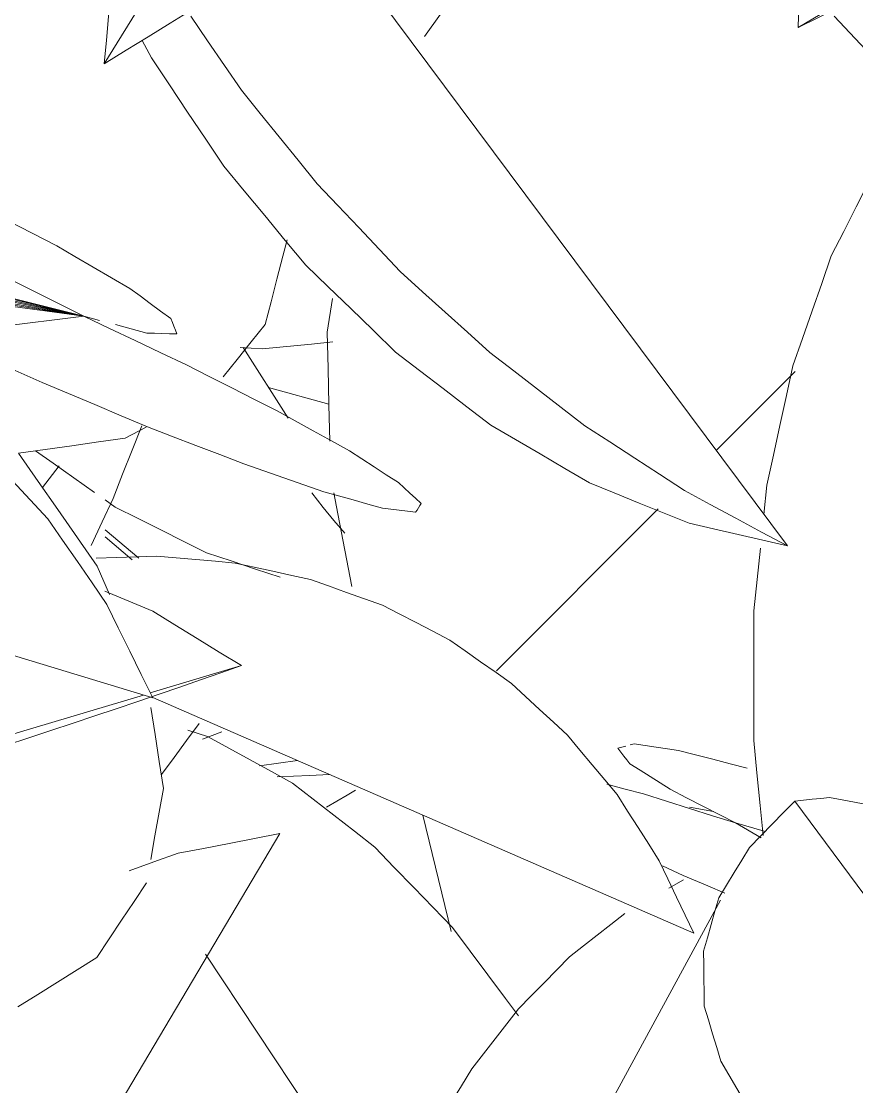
# Model space of a CAD drawing. Header units: metres. Extents: x 13.9 to 26.7, y -0.2 to 3.2.
# Drawn here: x 21.23764 to 21.2721, y 1.99633 to 2.04024 of the extents above; entities that cross this region are included whole.
import ezdxf

# ---------------------------------------------------------------- set-up
doc = ezdxf.new("R2010")
doc.units = ezdxf.units.M
doc.layers.add('Importações nas famílias', color=10, linetype='Continuous', lineweight=5)
doc.layers.add('Vegetação', color=7, linetype='Continuous', lineweight=5)

# ---------------------------------------------------------------- blocks, each defined once
blk = doc.blocks.new('Planta_pergolado_12200 - plantas pergolado_skp_Component_12-V2923-Corte 1')
at = {"layer": 'Importações nas famílias'}
for p, q in [((21.246723, 2.013683), (21.242962, 2.012556)), ((21.242688, 2.012473), (21.214052, 2.003892))]:
    blk.add_line(p, q, dxfattribs=at)
at = {"layer": 'Importações nas famílias', "flags": 128}
for points in [[(21.241089, 2.016757), (21.242077, 2.016341), (21.243065, 2.015926)], [(21.243065, 2.015926), (21.243979, 2.015365), (21.244894, 2.014804), (21.245808, 2.014243), (21.246723, 2.013683)], [(21.246723, 2.013683), (21.245876, 2.013389), (21.245029, 2.013095), (21.244182, 2.012801), (21.243335, 2.012508)], [(21.243335, 2.012508), (21.242447, 2.012208), (21.24156, 2.011909), (21.240673, 2.01161), (21.239785, 2.011311)], [(21.239785, 2.011311), (21.238867, 2.011009), (21.237949, 2.010708), (21.237031, 2.010406), (21.236113, 2.010105)]]:
    blk.add_lwpolyline(points, dxfattribs=at)
blk = doc.blocks.new('Planta_pergolado_12200 - plantas pergolado_skp_Component_16-V2927-Corte 1')
blk.add_blockref('Planta_pergolado_12200 - plantas pergolado_skp_Component_12-V2923-Corte 1', (0, 0))
blk = doc.blocks.new('Planta_pergolado_12200 - plantas pergolado_skp_Component_12-V130-Corte 1')
at = {"layer": 'Importações nas famílias'}
blk.add_line((16.688506, 1.116223), (16.67159, 1.093394), dxfattribs=at)
at = {"layer": 'Importações nas famílias', "flags": 128}
for points in [[(16.687079, 1.116367), (16.686709, 1.116299), (16.68634, 1.116232), (16.68597, 1.116164), (16.6856, 1.116097)], [(16.688506, 1.116223), (16.68815, 1.116259), (16.687793, 1.116295), (16.687436, 1.116331), (16.687079, 1.116367)], [(16.6856, 1.116097), (16.685221, 1.115926), (16.684842, 1.115756), (16.684463, 1.115585), (16.684084, 1.115415)], [(16.69038, 1.114311), (16.689912, 1.114789), (16.689443, 1.115267), (16.688975, 1.115745), (16.688506, 1.116223)], [(16.684084, 1.115415), (16.683701, 1.115143), (16.683317, 1.114871), (16.682934, 1.1146), (16.68255, 1.114328)], [(16.68255, 1.114328), (16.682166, 1.113959), (16.681782, 1.113589), (16.681398, 1.11322), (16.681013, 1.11285)], [(16.691645, 1.112232), (16.691329, 1.112751), (16.691012, 1.113271), (16.690696, 1.113791), (16.69038, 1.114311)], [(16.681013, 1.11285), (16.680633, 1.112386), (16.680253, 1.111923), (16.679872, 1.111459), (16.679492, 1.110996)], [(16.692269, 1.110035), (16.692113, 1.110584), (16.691957, 1.111133), (16.691801, 1.111683), (16.691645, 1.112232)], [(16.679492, 1.110996), (16.67912, 1.110443), (16.678747, 1.109891), (16.678375, 1.109339), (16.678002, 1.108787)], [(16.69224, 1.107771), (16.692247, 1.108337), (16.692255, 1.108903), (16.692262, 1.109469), (16.692269, 1.110035)], [(16.678002, 1.108787), (16.677642, 1.108152), (16.677282, 1.107517), (16.676922, 1.106882), (16.676561, 1.106247)], [(16.691557, 1.105494), (16.691728, 1.106063), (16.691898, 1.106632), (16.692069, 1.107202), (16.69224, 1.107771)], [(16.676561, 1.106247), (16.676217, 1.105536), (16.675873, 1.104826), (16.675529, 1.104115), (16.675185, 1.103405)], [(16.690236, 1.103256), (16.690566, 1.103816), (16.690897, 1.104375), (16.691227, 1.104934), (16.691557, 1.105494)], [(16.675185, 1.103405), (16.674861, 1.102626), (16.674536, 1.101848), (16.674212, 1.10107), (16.673888, 1.100292)], [(16.688309, 1.101111), (16.688791, 1.101648), (16.689273, 1.102184), (16.689755, 1.10272), (16.690236, 1.103256)], [(16.685821, 1.099109), (16.686443, 1.09961), (16.687065, 1.10011), (16.687687, 1.100611), (16.688309, 1.101111)], [(16.673888, 1.100292), (16.673587, 1.099454), (16.673287, 1.098617), (16.672986, 1.09778), (16.672685, 1.096942)], [(16.68283, 1.097297), (16.683578, 1.09775), (16.684326, 1.098203), (16.685073, 1.098656), (16.685821, 1.099109)], [(16.679406, 1.095716), (16.680262, 1.096111), (16.681118, 1.096507), (16.681974, 1.096902), (16.68283, 1.097297)], [(16.672685, 1.096942), (16.672412, 1.096055), (16.672138, 1.095168), (16.671864, 1.094281), (16.67159, 1.093394)], [(16.67563, 1.094405), (16.676574, 1.094733), (16.677518, 1.095061), (16.678462, 1.095389), (16.679406, 1.095716)], [(16.67159, 1.093394), (16.6726, 1.093647), (16.67361, 1.0939), (16.67462, 1.094153), (16.67563, 1.094405)]]:
    blk.add_lwpolyline(points, dxfattribs=at)
blk = doc.blocks.new('Planta_pergolado_12200 - plantas pergolado_skp_Component_16-V2937-Corte 1')
at = {"extrusion": (0, 0, -1), "zscale": -0.9999999999999996}
blk.add_blockref('Planta_pergolado_12200 - plantas pergolado_skp_Component_12-V130-Corte 1', (-37.95805, 0.89188), dxfattribs=at)
blk = doc.blocks.new('Planta_pergolado_12200 - plantas pergolado_skp_-V2967-Corte 1')
for name in ['Planta_pergolado_12200 - plantas pergolado_skp_Component_16-V2927-Corte 1', 'Planta_pergolado_12200 - plantas pergolado_skp_Component_16-V2937-Corte 1']:
    blk.add_blockref(name, (0, 0))
blk = doc.blocks.new('Planta_pergolado_12200 - plantas pergolado_skp_-V2968-Corte 1')
blk.add_blockref('Planta_pergolado_12200 - plantas pergolado_skp_-V2967-Corte 1', (0, 0))
blk = doc.blocks.new('Planta_pergolado_12200 - plantas pergolado_skp_Component_12-V919-Corte 1')
at = {"layer": 'Importações nas famílias'}
blk.add_line((16.638238, 2.014977), (16.660109, 1.978157), dxfattribs=at)
at = {"layer": 'Importações nas famílias', "flags": 128}
for points in [[(16.642441, 2.014167), (16.64139, 2.014369), (16.64034, 2.014572), (16.639289, 2.014774), (16.638238, 2.014977)], [(16.644452, 2.013451), (16.643447, 2.013809), (16.642441, 2.014167)], [(16.656534, 2.00512), (16.655799, 2.005879), (16.655063, 2.006639), (16.654494, 2.007228)], [(16.658963, 2.001672), (16.658356, 2.002534), (16.657748, 2.003396), (16.657141, 2.004258), (16.656534, 2.00512)], [(16.660824, 1.997897), (16.660359, 1.998841), (16.659894, 1.999785), (16.659428, 2.000729), (16.658963, 2.001672)], [(16.662073, 1.993883), (16.66176, 1.994886), (16.661448, 1.99589), (16.661136, 1.996894), (16.660824, 1.997897)], [(16.66268, 1.989723), (16.662528, 1.990763), (16.662376, 1.991803), (16.662224, 1.992843), (16.662073, 1.993883)], [(16.662655, 1.98762), (16.662668, 1.988672), (16.66268, 1.989723)]]:
    blk.add_lwpolyline(points, dxfattribs=at)
blk = doc.blocks.new('Planta_pergolado_12200 - plantas pergolado_skp_Component_17-V3277-Corte 1')
at = {"layer": 'Importações nas famílias', "flags": 128}
blk.add_lwpolyline([(21.24343, 2.009202), (21.243944, 2.009902), (21.244458, 2.010603), (21.244972, 2.011304)], dxfattribs=at)
blk = doc.blocks.new('Planta_pergolado_12200 - plantas pergolado_skp_Component_16-V3278-Corte 1')
blk.add_blockref('Planta_pergolado_12200 - plantas pergolado_skp_Component_17-V3277-Corte 1', (0, 0))
at = {"extrusion": (0, 0, -1), "zscale": -1}
blk.add_blockref('Planta_pergolado_12200 - plantas pergolado_skp_Component_12-V919-Corte 1', (-37.88655, -0.008219), dxfattribs=at)
blk = doc.blocks.new('Planta_pergolado_12200 - plantas pergolado_skp_-V3303-Corte 1')
blk.add_blockref('Planta_pergolado_12200 - plantas pergolado_skp_Component_16-V3278-Corte 1', (0, 0))
blk = doc.blocks.new('Planta_pergolado_12200 - plantas pergolado_skp_-V3304-Corte 1')
blk.add_blockref('Planta_pergolado_12200 - plantas pergolado_skp_-V3303-Corte 1', (0, 0))
blk = doc.blocks.new('Planta_pergolado_12200 - plantas pergolado_skp_Component_12-V965-Corte 1')
at = {"layer": 'Importações nas famílias'}
blk.add_line((16.639874, 2.035018), (16.63897, 2.034961), dxfattribs=at)
at = {"layer": 'Importações nas famílias', "flags": 128}
blk.add_lwpolyline([(16.63897, 2.034961), (16.637953, 2.03506), (16.636936, 2.035159), (16.636058, 2.035245)], dxfattribs=at)
blk = doc.blocks.new('Planta_pergolado_12200 - plantas pergolado_skp_Component_12-V3310-Corte 1')
at = {"layer": 'Importações nas famílias'}
for p, q in [((21.248654, 2.023881), (21.246789, 2.026793)), ((21.241107, 2.020512), (21.241519, 2.020222)), ((21.250093, 2.020203), (21.249625, 2.020805))]:
    blk.add_line(p, q, dxfattribs=at)
at = {"layer": 'Importações nas famílias', "flags": 128}
for points in [[(21.238232, 2.022538), (21.238962, 2.022023), (21.239814, 2.021423), (21.240667, 2.020822)], [(21.241519, 2.020222), (21.242461, 2.019749), (21.243403, 2.019277), (21.244345, 2.018804), (21.245287, 2.018332)], [(21.250982, 2.019139), (21.250537, 2.019671), (21.250093, 2.020203)], [(21.245287, 2.018332), (21.246297, 2.017998), (21.247306, 2.017665), (21.248316, 2.017332)]]:
    blk.add_lwpolyline(points, dxfattribs=at)
blk = doc.blocks.new('Planta_pergolado_12200 - plantas pergolado_skp_Component_16-V3311-Corte 1')
blk.add_blockref('Planta_pergolado_12200 - plantas pergolado_skp_Component_12-V3310-Corte 1', (0, 0))
at = {"extrusion": (0, 0, -1), "zscale": -0.9999999999999999}
blk.add_blockref('Planta_pergolado_12200 - plantas pergolado_skp_Component_12-V965-Corte 1', (-37.88655, -0.008219), dxfattribs=at)
blk = doc.blocks.new('Planta_pergolado_12200 - plantas pergolado_skp_Component_12-V983-Corte 1')
at = {"layer": 'Importações nas famílias'}
blk.add_line((16.647344, 2.030143), (16.648038, 2.029246), dxfattribs=at)
at = {"layer": 'Importações nas famílias', "flags": 128}
for points in [[(16.645125, 2.028796), (16.644731, 2.029792), (16.644336, 2.030787), (16.643941, 2.031783)], [(16.646025, 2.026853), (16.645575, 2.027825), (16.645125, 2.028796)]]:
    blk.add_lwpolyline(points, dxfattribs=at)
blk = doc.blocks.new('Planta_pergolado_12200 - plantas pergolado_skp_Component_16-V3319-Corte 1')
at = {"extrusion": (0, 0, -1), "zscale": -0.9999999999999999}
blk.add_blockref('Planta_pergolado_12200 - plantas pergolado_skp_Component_12-V983-Corte 1', (-37.88655, -0.008219), dxfattribs=at)
blk = doc.blocks.new('Planta_pergolado_12200 - plantas pergolado_skp_-V3365-Corte 1')
for name in ['Planta_pergolado_12200 - plantas pergolado_skp_Component_16-V3311-Corte 1', 'Planta_pergolado_12200 - plantas pergolado_skp_Component_16-V3319-Corte 1']:
    blk.add_blockref(name, (0, 0))
blk = doc.blocks.new('Planta_pergolado_12200 - plantas pergolado_skp_Component_17-V3409-Corte 1')
at = {"layer": 'Importações nas famílias'}
for p, q in [((21.247839, 2.025154), (21.250331, 2.024463)), ((21.242491, 2.018115), (21.241107, 2.019275)), ((21.241107, 2.018992), (21.242215, 2.018041)), ((21.245911, 2.010953), (21.245113, 2.010653)), ((21.249029, 2.009771), (21.247463, 2.009547))]:
    blk.add_line(p, q, dxfattribs=at)
blk = doc.blocks.new('Planta_pergolado_12200 - plantas pergolado_skp_Component_16-V3410-Corte 1')
blk.add_blockref('Planta_pergolado_12200 - plantas pergolado_skp_Component_17-V3409-Corte 1', (0, 0))
blk = doc.blocks.new('Planta_pergolado_12200 - plantas pergolado_skp_-V3429-Corte 1')
blk.add_blockref('Planta_pergolado_12200 - plantas pergolado_skp_Component_16-V3410-Corte 1', (0, 0))
blk = doc.blocks.new('Planta_pergolado_12200 - plantas pergolado_skp_-V3430-Corte 1')
blk.add_blockref('Planta_pergolado_12200 - plantas pergolado_skp_-V3429-Corte 1', (0, 0))
blk = doc.blocks.new('Planta_pergolado_12200 - plantas pergolado_skp_Component_12-V1222-Corte 1')
at = {"layer": 'Importações nas famílias'}
for p, q in [((16.617314, 2.026835), (16.636732, 2.052861)), ((16.643925, 2.04767), (16.643544, 2.046953))]:
    blk.add_line(p, q, dxfattribs=at)
at = {"layer": 'Importações nas famílias', "flags": 128}
for points in [[(16.639831, 2.045627), (16.640527, 2.046642), (16.641223, 2.047656), (16.641919, 2.048671)], [(16.643544, 2.046953), (16.642797, 2.045836), (16.64205, 2.04472), (16.641303, 2.043603), (16.640556, 2.042487)], [(16.636707, 2.041767), (16.637488, 2.042732), (16.638269, 2.043697), (16.63905, 2.044662), (16.639831, 2.045627)], [(16.640556, 2.042487), (16.63971, 2.041468), (16.638864, 2.04045), (16.638018, 2.039431), (16.637172, 2.038413)], [(16.633278, 2.038148), (16.634135, 2.039053), (16.634992, 2.039958), (16.63585, 2.040863), (16.636707, 2.041767)], [(16.629582, 2.03481), (16.630506, 2.035645), (16.63143, 2.036479), (16.632354, 2.037314), (16.633278, 2.038148)], [(16.637172, 2.038413), (16.636248, 2.037517), (16.635323, 2.03662), (16.634398, 2.035724), (16.633473, 2.034827)], [(16.62566, 2.03179), (16.62664, 2.032545), (16.627621, 2.0333), (16.628601, 2.034055), (16.629582, 2.03481)], [(16.633473, 2.034827), (16.63249, 2.034074), (16.631508, 2.03332), (16.630526, 2.032567), (16.629543, 2.031814)], [(16.621555, 2.029122), (16.622582, 2.029789), (16.623608, 2.030456), (16.624634, 2.031123), (16.62566, 2.03179)], [(16.629543, 2.031814), (16.628527, 2.031221), (16.62751, 2.030628), (16.626493, 2.030035), (16.625477, 2.029443)], [(16.625477, 2.029443), (16.62445, 2.029024), (16.623423, 2.028606), (16.622395, 2.028188), (16.621368, 2.02777)], [(16.617314, 2.026835), (16.618375, 2.027406), (16.619435, 2.027978), (16.620495, 2.02855), (16.621555, 2.029122)], [(16.621368, 2.02777), (16.620355, 2.027536), (16.619341, 2.027302), (16.618328, 2.027069), (16.617314, 2.026835)]]:
    blk.add_lwpolyline(points, dxfattribs=at)
blk = doc.blocks.new('Planta_pergolado_12200 - plantas pergolado_skp_Component_17-V3493-Corte 1')
at = {"layer": 'Importações nas famílias'}
for p, q in [((21.241927, 2.023056), (21.242794, 2.023509)), ((21.241282, 2.016612), (21.240772, 2.01779))]:
    blk.add_line(p, q, dxfattribs=at)
at = {"layer": 'Importações nas famílias', "flags": 128}
for points in [[(21.247698, 2.027744), (21.247942, 2.028681), (21.248186, 2.029619), (21.24843, 2.030557), (21.248607, 2.031235)], [(21.245972, 2.025585), (21.246547, 2.026305), (21.247122, 2.027024), (21.247698, 2.027744)], [(21.237526, 2.022439), (21.238626, 2.022593), (21.239726, 2.022748), (21.240827, 2.022902), (21.241927, 2.023056)], [(21.240772, 2.01779), (21.239961, 2.018953), (21.239149, 2.020115), (21.238337, 2.021277), (21.237526, 2.022439)], [(21.243505, 2.00862), (21.243332, 2.009734), (21.243158, 2.010849), (21.242985, 2.011963)], [(21.24298, 2.005698), (21.243155, 2.006672), (21.24333, 2.007646), (21.243505, 2.00862)], [(21.240758, 2.001653), (21.24127, 2.002421), (21.241782, 2.003189), (21.242293, 2.003956), (21.242805, 2.004724)], [(21.237506, 1.999618), (21.238319, 2.000127), (21.239132, 2.000636), (21.239945, 2.001144), (21.240758, 2.001653)]]:
    blk.add_lwpolyline(points, dxfattribs=at)
blk = doc.blocks.new('Planta_pergolado_12200 - plantas pergolado_skp_Component_16-V3494-Corte 1')
blk.add_blockref('Planta_pergolado_12200 - plantas pergolado_skp_Component_17-V3493-Corte 1', (0, 0))
at = {"extrusion": (0, 0, -1), "zscale": -1}
blk.add_blockref('Planta_pergolado_12200 - plantas pergolado_skp_Component_12-V1222-Corte 1', (-37.88655, -0.008219), dxfattribs=at)
blk = doc.blocks.new('Planta_pergolado_12200 - plantas pergolado_skp_Component_12-V1244-Corte 1')
at = {"layer": 'Importações nas famílias'}
blk.add_line((16.618283, 2.028133), (16.618156, 2.029343), dxfattribs=at)
at = {"layer": 'Importações nas famílias', "flags": 128}
for points in [[(16.615502, 2.038792), (16.61499, 2.039802), (16.614479, 2.040812), (16.613967, 2.041822), (16.613455, 2.042832)], [(16.617081, 2.03426), (16.616686, 2.035393), (16.616292, 2.036526), (16.615897, 2.037659), (16.615502, 2.038792)], [(16.618156, 2.029343), (16.617887, 2.030572), (16.617618, 2.031801), (16.61735, 2.033031), (16.617081, 2.03426)], [(16.6187, 2.024156), (16.618564, 2.025453), (16.618428, 2.026749)], [(16.618703, 2.018821), (16.618702, 2.020155), (16.618701, 2.021489), (16.618701, 2.022822), (16.6187, 2.024156)], [(16.618307, 2.014903), (16.618432, 2.016142), (16.618567, 2.017482), (16.618703, 2.018821)]]:
    blk.add_lwpolyline(points, dxfattribs=at)
blk = doc.blocks.new('Planta_pergolado_12200 - plantas pergolado_skp_Component_16-V3507-Corte 1')
at = {"extrusion": (0, 0, -1), "zscale": -0.9999999999999998}
blk.add_blockref('Planta_pergolado_12200 - plantas pergolado_skp_Component_12-V1244-Corte 1', (-37.88655, -0.008219), dxfattribs=at)
blk = doc.blocks.new('Planta_pergolado_12200 - plantas pergolado_skp_-V3517-Corte 1')
for name in ['Planta_pergolado_12200 - plantas pergolado_skp_Component_16-V3494-Corte 1', 'Planta_pergolado_12200 - plantas pergolado_skp_Component_16-V3507-Corte 1']:
    blk.add_blockref(name, (0, 0))
blk = doc.blocks.new('Planta_pergolado_12200 - plantas pergolado_skp_-V3518-Corte 1')
blk.add_blockref('Planta_pergolado_12200 - plantas pergolado_skp_-V3517-Corte 1', (0, 0))
blk = doc.blocks.new('Planta_pergolado_12200 - plantas pergolado_skp_-V3670-Corte 1')
for name in ['Planta_pergolado_12200 - plantas pergolado_skp_-V3365-Corte 1', 'Planta_pergolado_12200 - plantas pergolado_skp_-V3518-Corte 1', 'Planta_pergolado_12200 - plantas pergolado_skp_-V3430-Corte 1']:
    blk.add_blockref(name, (0, 0))
blk = doc.blocks.new('Planta_pergolado_12200 - plantas pergolado_skp_Component_12-V1500-Corte 1')
at = {"layer": 'Importações nas famílias'}
blk.add_line((16.643488, 2.020587), (16.62117, 2.01087), dxfattribs=at)
at = {"layer": 'Importações nas famílias', "flags": 128}
for points in [[(16.643325, 2.026415), (16.642516, 2.026344), (16.641707, 2.026273), (16.640898, 2.026202), (16.640089, 2.026131)], [(16.645814, 2.02633), (16.644984, 2.026358), (16.644154, 2.026386), (16.643325, 2.026415)], [(16.640089, 2.026131), (16.63931, 2.025962), (16.638532, 2.025793), (16.637753, 2.025624), (16.636974, 2.025455)], [(16.636974, 2.025455), (16.636234, 2.02519), (16.635493, 2.024924), (16.634753, 2.024659), (16.634013, 2.024394)], [(16.634013, 2.024394), (16.63332, 2.024035), (16.632626, 2.023676), (16.631933, 2.023317), (16.63124, 2.022958)], [(16.63124, 2.022958), (16.630601, 2.02251), (16.629962, 2.022062), (16.629323, 2.021614), (16.628684, 2.021165)], [(16.628684, 2.021165), (16.628107, 2.020633), (16.62753, 2.0201), (16.626953, 2.019567), (16.626376, 2.019035)], [(16.626376, 2.019035), (16.625866, 2.018424), (16.625357, 2.017812), (16.624848, 2.017201), (16.624339, 2.01659)], [(16.624339, 2.01659), (16.623904, 2.015907), (16.623468, 2.015224), (16.623033, 2.014541), (16.622598, 2.013858)], [(16.622598, 2.013858), (16.622241, 2.013111), (16.621884, 2.012364), (16.621527, 2.011617), (16.62117, 2.01087)]]:
    blk.add_lwpolyline(points, dxfattribs=at)
blk = doc.blocks.new('Planta_pergolado_12200 - plantas pergolado_skp_Component_12-V3691-Corte 1')
at = {"layer": 'Importações nas famílias'}
for p, q in [((21.264347, 2.004509), (21.264952, 2.004858)), ((21.25604, 1.984809), (21.266482, 2.004011)), ((21.251566, 1.98701), (21.251809, 1.987891)), ((21.249588, 1.972943), (21.250281, 1.974218)), ((21.249588, 1.972943), (21.249611, 1.97362))]:
    blk.add_line(p, q, dxfattribs=at)
at = {"layer": 'Importações nas famílias', "flags": 128}
for points in [[(21.260255, 2.001683), (21.260825, 2.002128), (21.261394, 2.002572), (21.261963, 2.003017), (21.262533, 2.003462)], [(21.258145, 1.999543), (21.258672, 2.000078), (21.2592, 2.000613), (21.259728, 2.001148), (21.260255, 2.001683)], [(21.256225, 1.997064), (21.256705, 1.997684), (21.257185, 1.998304), (21.257665, 1.998923), (21.258145, 1.999543)], [(21.254517, 1.994275), (21.254944, 1.994972), (21.255371, 1.99567), (21.255798, 1.996367), (21.256225, 1.997064)], [(21.253039, 1.991206), (21.253408, 1.991973), (21.253778, 1.99274), (21.254147, 1.993508), (21.254517, 1.994275)], [(21.251809, 1.987891), (21.252116, 1.98872), (21.252424, 1.989548), (21.252731, 1.990377), (21.253039, 1.991206)], [(21.255578, 1.977397), (21.254745, 1.97672), (21.253913, 1.976042), (21.253081, 1.975364)], [(21.253081, 1.975364), (21.252207, 1.974759), (21.251334, 1.974154), (21.250461, 1.973549), (21.249588, 1.972943)]]:
    blk.add_lwpolyline(points, dxfattribs=at)
blk = doc.blocks.new('Planta_pergolado_12200 - plantas pergolado_skp_Component_17-V3692-Corte 1')
at = {"layer": 'Importações nas famílias'}
for p, q in [((21.262751, 2.010417), (21.262921, 2.010464)), ((21.267102, 2.007201), (21.268162, 2.006582)), ((21.268278, 2.006866), (21.267102, 2.007201)), ((21.264939, 2.005039), (21.264089, 2.005436))]:
    blk.add_line(p, q, dxfattribs=at)
at = {"layer": 'Importações nas famílias', "flags": 128}
for points in [[(21.262921, 2.010464), (21.263376, 2.010394), (21.263832, 2.010325), (21.264287, 2.010255), (21.264742, 2.010186)], [(21.26224, 2.010277), (21.26241, 2.010324), (21.26258, 2.01037)], [(21.262746, 2.009637), (21.262619, 2.009797), (21.262493, 2.009957), (21.262366, 2.010117), (21.26224, 2.010277)], [(21.264742, 2.010186), (21.265452, 2.010004), (21.266161, 2.009823), (21.266871, 2.009642), (21.26758, 2.009461)], [(21.264404, 2.008588), (21.26399, 2.00885), (21.263575, 2.009112), (21.263161, 2.009375), (21.262746, 2.009637)], [(21.261795, 2.008799), (21.26255, 2.008596), (21.263305, 2.008394)], [(21.263305, 2.008394), (21.264254, 2.008096), (21.265204, 2.007797), (21.266153, 2.007499), (21.267102, 2.007201)], [(21.267102, 2.007201), (21.266428, 2.007547), (21.265753, 2.007894), (21.265079, 2.008241), (21.264404, 2.008588)], [(21.266661, 2.0043), (21.265955, 2.004603), (21.264939, 2.005039)]]:
    blk.add_lwpolyline(points, dxfattribs=at)
blk = doc.blocks.new('Planta_pergolado_12200 - plantas pergolado_skp_Component_16-V3693-Corte 1')
at = {"extrusion": (0, 0, -1), "zscale": -0.9999999999999997}
blk.add_blockref('Planta_pergolado_12200 - plantas pergolado_skp_Component_12-V1500-Corte 1', (-37.88655, -0.008219), dxfattribs=at)
for name in ['Planta_pergolado_12200 - plantas pergolado_skp_Component_17-V3692-Corte 1', 'Planta_pergolado_12200 - plantas pergolado_skp_Component_12-V3691-Corte 1']:
    blk.add_blockref(name, (0, 0))
blk = doc.blocks.new('Planta_pergolado_12200 - plantas pergolado_skp_Component_12-V1584-Corte 1')
at = {"layer": 'Importações nas famílias', "flags": 128}
for points in [[(16.636213, 2.01742), (16.637013, 2.01738), (16.638356, 2.017314)], [(16.64711, 1.998023), (16.646052, 1.998618), (16.644994, 1.999212), (16.643935, 1.999807), (16.642877, 2.000401)], [(16.64879, 1.997214), (16.648177, 1.997509), (16.64711, 1.998023)]]:
    blk.add_lwpolyline(points, dxfattribs=at)
blk = doc.blocks.new('Planta_pergolado_12200 - plantas pergolado_skp_Component_17-V3743-Corte 1')
at = {"layer": 'Importações nas famílias'}
for p, q in [((21.250257, 2.027427), (21.250473, 2.028821)), ((21.269555, 2.025802), (21.266304, 2.022545)), ((21.263903, 2.02014), (21.257239, 2.013463)), ((21.265204, 2.007843), (21.266184, 2.007673)), ((21.255367, 2.002723), (21.2542, 2.007519))]:
    blk.add_line(p, q, dxfattribs=at)
at = {"layer": 'Importações nas famílias', "flags": 128}
for points in [[(21.254266, 2.03962), (21.254928, 2.040536), (21.255591, 2.041452)], [(21.271172, 2.040454), (21.272033, 2.03953), (21.272895, 2.038607), (21.273757, 2.037683)], [(21.250368, 2.022935), (21.250331, 2.024432), (21.250294, 2.02593), (21.250257, 2.027427)], [(21.251269, 2.016941), (21.250981, 2.01844), (21.250693, 2.019938), (21.250526, 2.020808)], [(21.250229, 2.007851), (21.25108, 2.008351), (21.251427, 2.008555)]]:
    blk.add_lwpolyline(points, dxfattribs=at)
blk = doc.blocks.new('Planta_pergolado_12200 - plantas pergolado_skp_Component_16-V3744-Corte 1')
blk.add_blockref('Planta_pergolado_12200 - plantas pergolado_skp_Component_17-V3743-Corte 1', (0, 0))
at = {"extrusion": (0, 0, -1), "zscale": -0.9999999999999997}
blk.add_blockref('Planta_pergolado_12200 - plantas pergolado_skp_Component_12-V1584-Corte 1', (-37.88655, -0.008219), dxfattribs=at)
blk = doc.blocks.new('Planta_pergolado_12200 - plantas pergolado_skp_-V3748-Corte 1')
blk.add_blockref('Planta_pergolado_12200 - plantas pergolado_skp_Component_16-V3744-Corte 1', (0, 0))
blk = doc.blocks.new('Planta_pergolado_12200 - plantas pergolado_skp_-V3749-Corte 1')
for name in ['Planta_pergolado_12200 - plantas pergolado_skp_-V3748-Corte 1', 'Planta_pergolado_12200 - plantas pergolado_skp_Component_16-V3693-Corte 1']:
    blk.add_blockref(name, (0, 0))
blk = doc.blocks.new('Planta_pergolado_12200 - plantas pergolado_skp_-V4052-Corte 1')
blk.add_blockref('Planta_pergolado_12200 - plantas pergolado_skp_-V3749-Corte 1', (0, 0))
blk = doc.blocks.new('Planta_pergolado_12200 - plantas pergolado_skp_Component_12-V2063-Corte 1')
at = {"layer": 'Importações nas famílias'}
blk.add_line((16.594067, 2.061679), (16.61687, 2.048211), dxfattribs=at)
at = {"layer": 'Importações nas famílias', "flags": 128}
for points in [[(16.605181, 2.066332), (16.604505, 2.066269), (16.60383, 2.066205), (16.603154, 2.066142), (16.602479, 2.066079)], [(16.607724, 2.065957), (16.607088, 2.066051), (16.606452, 2.066145), (16.605816, 2.066239), (16.605181, 2.066332)], [(16.602479, 2.066079), (16.60178, 2.06586), (16.60108, 2.06564), (16.600381, 2.065421), (16.599682, 2.065202)], [(16.610049, 2.064963), (16.609468, 2.065211), (16.608886, 2.06546), (16.608305, 2.065709), (16.607724, 2.065957)], [(16.599682, 2.065202), (16.598976, 2.064833), (16.598269, 2.064463), (16.597562, 2.064094), (16.596856, 2.063724)], [(16.612101, 2.063372), (16.611588, 2.06377), (16.611075, 2.064167), (16.610562, 2.064565), (16.610049, 2.064963)], [(16.596856, 2.063724), (16.596159, 2.063213), (16.595461, 2.062701), (16.594764, 2.06219), (16.594067, 2.061679)], [(16.613833, 2.061222), (16.6134, 2.06176), (16.612967, 2.062297), (16.612534, 2.062834), (16.612101, 2.063372)], [(16.594067, 2.061679), (16.594082, 2.061588), (16.594097, 2.061497), (16.594112, 2.061407), (16.594127, 2.061316)], [(16.594127, 2.061316), (16.594237, 2.061183), (16.594347, 2.061049), (16.594457, 2.060916), (16.594567, 2.060783)], [(16.615203, 2.058564), (16.61486, 2.059228), (16.614518, 2.059893), (16.614175, 2.060557), (16.613833, 2.061222)], [(16.594567, 2.060783), (16.594771, 2.060608), (16.594975, 2.060434), (16.595179, 2.06026), (16.595383, 2.060085)], [(16.595383, 2.060085), (16.595678, 2.059872), (16.595974, 2.059658), (16.59627, 2.059445), (16.596565, 2.059231)], [(16.596565, 2.059231), (16.596949, 2.058981), (16.597333, 2.058731), (16.597717, 2.058481), (16.598101, 2.05823)], [(16.61618, 2.055459), (16.615935, 2.056235), (16.615691, 2.057011), (16.615447, 2.057787), (16.615203, 2.058564)], [(16.598101, 2.05823), (16.598569, 2.057946), (16.599037, 2.057662), (16.599505, 2.057378), (16.599972, 2.057093)], [(16.599972, 2.057093), (16.600519, 2.056778), (16.601066, 2.056463), (16.601613, 2.056148), (16.60216, 2.055833)], [(16.60216, 2.055833), (16.602779, 2.055491), (16.603399, 2.055148), (16.604018, 2.054806), (16.604638, 2.054463)], [(16.61674, 2.051981), (16.6166, 2.05285), (16.61646, 2.05372), (16.61632, 2.054589), (16.61618, 2.055459)], [(16.604638, 2.054463), (16.605323, 2.054097), (16.606009, 2.053732), (16.606694, 2.053366), (16.60738, 2.053)], [(16.60738, 2.053), (16.608124, 2.052614), (16.608867, 2.052229), (16.609611, 2.051844), (16.610355, 2.051458)], [(16.61687, 2.048211), (16.616837, 2.049153), (16.616805, 2.050096), (16.616772, 2.051038), (16.61674, 2.051981)], [(16.610355, 2.051458), (16.611149, 2.051058), (16.611942, 2.050657), (16.612736, 2.050256), (16.61353, 2.049856)], [(16.61353, 2.049856), (16.614365, 2.049445), (16.6152, 2.049033), (16.616035, 2.048622), (16.61687, 2.048211)]]:
    blk.add_lwpolyline(points, dxfattribs=at)
blk = doc.blocks.new('Planta_pergolado_12200 - plantas pergolado_skp_Component_12-V2097-Corte 1')
at = {"layer": 'Importações nas famílias'}
for p, q in [((16.669525, 1.930254), (16.668902, 1.93057)), ((16.685916, 1.899504), (16.66707, 1.930212))]:
    blk.add_line(p, q, dxfattribs=at)
at = {"layer": 'Importações nas famílias', "flags": 128}
for points in [[(16.673759, 1.927646), (16.673167, 1.92806), (16.672575, 1.928474), (16.671983, 1.928888), (16.671391, 1.929303)], [(16.665075, 1.92903), (16.664936, 1.928477), (16.664796, 1.927925), (16.664657, 1.927373)], [(16.675978, 1.925619), (16.675423, 1.926126), (16.674868, 1.926633), (16.674313, 1.927139), (16.673759, 1.927646)], [(16.664657, 1.927373), (16.664659, 1.926745), (16.66466, 1.926117), (16.664661, 1.925489), (16.664663, 1.924862)], [(16.678025, 1.923244), (16.677513, 1.923838), (16.677002, 1.924432), (16.67649, 1.925025), (16.675978, 1.925619)], [(16.664663, 1.924862), (16.664805, 1.924173), (16.664946, 1.923484), (16.665088, 1.922795), (16.66523, 1.922106)], [(16.679877, 1.920548), (16.679414, 1.921222), (16.678951, 1.921896), (16.678488, 1.92257), (16.678025, 1.923244)], [(16.66523, 1.922106), (16.665509, 1.921372), (16.665788, 1.920639), (16.666068, 1.919905), (16.666347, 1.919171)], [(16.681513, 1.917561), (16.681104, 1.918307), (16.680695, 1.919054), (16.680286, 1.919801), (16.679877, 1.920548)], [(16.666347, 1.919171), (16.666756, 1.91841), (16.667166, 1.917648), (16.667576, 1.916887), (16.667985, 1.916126)], [(16.682915, 1.914315), (16.682565, 1.915126), (16.682214, 1.915938), (16.681864, 1.916749), (16.681513, 1.917561)], [(16.667985, 1.916126), (16.668516, 1.915355), (16.669047, 1.914583), (16.669578, 1.913812), (16.670108, 1.913041)], [(16.684068, 1.910847), (16.68378, 1.911714), (16.683492, 1.912581), (16.683204, 1.913448), (16.682915, 1.914315)], [(16.670108, 1.913041), (16.670748, 1.912278), (16.671387, 1.911516), (16.672026, 1.910753), (16.672666, 1.90999)], [(16.684958, 1.907195), (16.684736, 1.908108), (16.684513, 1.909021), (16.684291, 1.909934), (16.684068, 1.910847)], [(16.672666, 1.90999), (16.673398, 1.909253), (16.674131, 1.908517), (16.674864, 1.90778), (16.675597, 1.907044)], [(16.675597, 1.907044), (16.676406, 1.906351), (16.677216, 1.905658), (16.678025, 1.904965), (16.678834, 1.904272)], [(16.685577, 1.9034), (16.685422, 1.904348), (16.685267, 1.905297), (16.685113, 1.906246), (16.684958, 1.907195)], [(16.678834, 1.904272), (16.679701, 1.903638), (16.680567, 1.903005), (16.681434, 1.902372), (16.682301, 1.901738)], [(16.685916, 1.899504), (16.685831, 1.900478), (16.685746, 1.901452), (16.685661, 1.902426), (16.685577, 1.9034)], [(16.682301, 1.901738), (16.683204, 1.90118), (16.684108, 1.900621), (16.685012, 1.900062), (16.685916, 1.899504)]]:
    blk.add_lwpolyline(points, dxfattribs=at)
blk = doc.blocks.new('Planta_pergolado_12200 - plantas pergolado_skp_Component_16-V4056-Corte 1')
at = {"extrusion": (0, 0, -1)}
for name, p, zscale in [('Planta_pergolado_12200 - plantas pergolado_skp_Component_12-V2097-Corte 1', (-37.926982, 0.138984), -0.9999999999999996), ('Planta_pergolado_12200 - plantas pergolado_skp_Component_12-V2063-Corte 1', (-37.88655, -0.008219), -0.9999999999999993)]:
    blk.add_blockref(name, p, dxfattribs=dict(at, zscale=zscale))
blk = doc.blocks.new('Planta_pergolado_12200 - plantas pergolado_skp_Component_12-V4087-Corte 1')
at = {"layer": 'Importações nas famílias'}
blk.add_line((21.243062, 2.012352), (21.222024, 2.018756), dxfattribs=at)
at = {"layer": 'Importações nas famílias', "flags": 128}
for points in [[(21.23583, 2.02287), (21.236558, 2.022087), (21.237285, 2.021305), (21.238013, 2.020522), (21.23874, 2.01974)], [(21.23874, 2.01974), (21.239348, 2.018857), (21.239955, 2.017973), (21.240562, 2.01709), (21.24117, 2.016206)], [(21.24117, 2.016206), (21.241643, 2.015243), (21.242116, 2.014279), (21.242589, 2.013316), (21.243062, 2.012352)]]:
    blk.add_lwpolyline(points, dxfattribs=at)
blk = doc.blocks.new('Planta_pergolado_12200 - plantas pergolado_skp_Component_17-V4089-Corte 1')
at = {"layer": 'Importações nas famílias'}
for p, q in [((21.230931, 2.032697), (21.240221, 2.028087)), ((21.225795, 2.031503), (21.240221, 2.028087)), ((21.240221, 2.028087), (21.225896, 2.03168)), ((21.225665, 2.031274), (21.240221, 2.028087)), ((21.240221, 2.028087), (21.22551, 2.031)), ((21.240221, 2.028087), (21.226728, 2.030457)), ((21.227784, 2.030006), (21.240221, 2.028087)), ((21.228522, 2.029691), (21.240221, 2.028087)), ((21.234056, 2.027331), (21.240221, 2.028087)), ((21.240872, 2.027913), (21.240221, 2.028087))]:
    blk.add_line(p, q, dxfattribs=at)
at = {"layer": 'Importações nas famílias', "flags": 128}
for points in [[(21.235042, 2.033084), (21.236058, 2.032558), (21.237073, 2.032032), (21.238089, 2.031506), (21.239105, 2.030981)], [(21.239105, 2.030981), (21.239857, 2.030544), (21.240609, 2.030107), (21.241362, 2.02967), (21.242114, 2.029233)], [(21.242114, 2.029233), (21.242539, 2.028922), (21.242964, 2.028612), (21.243388, 2.028301), (21.243813, 2.02799)], [(21.240221, 2.028087), (21.24128, 2.027586), (21.242338, 2.027084), (21.243397, 2.026583), (21.244456, 2.026081)], [(21.243813, 2.02799), (21.243874, 2.027832), (21.243935, 2.027674), (21.243996, 2.027516), (21.244057, 2.027358)], [(21.242824, 2.027392), (21.242174, 2.027566), (21.241523, 2.027739)], [(21.238501, 2.025351), (21.23739, 2.025846), (21.236279, 2.026341), (21.235168, 2.026836), (21.234056, 2.027331)], [(21.244057, 2.027358), (21.243749, 2.027367), (21.243441, 2.027375), (21.243133, 2.027383), (21.242824, 2.027392)], [(21.244456, 2.026081), (21.24539, 2.025607), (21.246324, 2.025134), (21.247258, 2.02466), (21.248192, 2.024186)], [(21.242854, 2.023531), (21.241766, 2.023986), (21.240678, 2.024441), (21.239589, 2.024896), (21.238501, 2.025351)], [(21.248192, 2.024186), (21.248938, 2.023772), (21.249684, 2.023358), (21.25043, 2.022945), (21.251175, 2.022531)], [(21.246816, 2.021996), (21.245826, 2.02238), (21.244835, 2.022764), (21.243844, 2.023147), (21.242854, 2.023531)], [(21.251175, 2.022531), (21.251682, 2.022205), (21.252189, 2.02188), (21.252695, 2.021554), (21.253202, 2.021229)], [(21.25012, 2.020851), (21.249294, 2.021137), (21.248468, 2.021423), (21.247642, 2.02171), (21.246816, 2.021996)], [(21.253202, 2.021229), (21.253435, 2.021014), (21.253668, 2.020798), (21.253901, 2.020583), (21.254134, 2.020368)], [(21.252538, 2.020172), (21.251934, 2.020342), (21.251329, 2.020512), (21.250724, 2.020681), (21.25012, 2.020851)], [(21.253907, 2.020008), (21.253565, 2.020049), (21.253223, 2.02009), (21.25288, 2.020131), (21.252538, 2.020172)], [(21.254134, 2.020368), (21.254077, 2.020278), (21.254021, 2.020188), (21.253964, 2.020098), (21.253907, 2.020008)]]:
    blk.add_lwpolyline(points, dxfattribs=at)
blk = doc.blocks.new('Planta_pergolado_12200 - plantas pergolado_skp_Component_16-V4090-Corte 1')
for name in ['Planta_pergolado_12200 - plantas pergolado_skp_Component_17-V4089-Corte 1', 'Planta_pergolado_12200 - plantas pergolado_skp_Component_12-V4087-Corte 1']:
    blk.add_blockref(name, (0, 0))
blk = doc.blocks.new('Planta_pergolado_12200 - plantas pergolado_skp_Component_12-V2147-Corte 1')
at = {"layer": 'Importações nas famílias'}
for p, q in [((16.641223, 2.018977), (16.642034, 2.019238)), ((16.641313, 2.010014), (16.633677, 1.998522)), ((16.623423, 1.99801), (16.62397, 1.999208)), ((16.622988, 1.996741), (16.623423, 1.99801)), ((16.621685, 1.992935), (16.62195, 1.993708)), ((16.626976, 1.988437), (16.619526, 1.977225)), ((16.632275, 1.986934), (16.631465, 1.986122))]:
    blk.add_line(p, q, dxfattribs=at)
at = {"layer": 'Importações nas famílias', "flags": 128}
for points in [[(16.637716, 2.01706), (16.638593, 2.017539), (16.63947, 2.018018), (16.640346, 2.018498), (16.641223, 2.018977)], [(16.634324, 2.014415), (16.635172, 2.015076), (16.63602, 2.015738), (16.636868, 2.016399), (16.637716, 2.01706)], [(16.631127, 2.011103), (16.631926, 2.011931), (16.632725, 2.012759), (16.633525, 2.013587), (16.634324, 2.014415)], [(16.628403, 2.007472), (16.628932, 2.008177), (16.629663, 2.009152), (16.630395, 2.010128), (16.631127, 2.011103)], [(16.644602, 2.003901), (16.644118, 2.002911), (16.643634, 2.00192), (16.64315, 2.00093)], [(16.64315, 2.00093), (16.64256, 1.999955), (16.641971, 1.99898), (16.641381, 1.998005), (16.640791, 1.99703)], [(16.620439, 1.987697), (16.62075, 1.989007), (16.621062, 1.990316), (16.621373, 1.991625), (16.621685, 1.992935)], [(16.619713, 1.982419), (16.619895, 1.983739), (16.620076, 1.985058), (16.620257, 1.986378), (16.620439, 1.987697)], [(16.631465, 1.986122), (16.630529, 1.985312), (16.629593, 1.984503), (16.628657, 1.983693), (16.627721, 1.982884)], [(16.627721, 1.982884), (16.626722, 1.98214), (16.625724, 1.981396), (16.624725, 1.980652), (16.623727, 1.979907)], [(16.619526, 1.977225), (16.619573, 1.978524), (16.619619, 1.979822), (16.619666, 1.981121), (16.619713, 1.982419)], [(16.623727, 1.979907), (16.622676, 1.979237), (16.621626, 1.978566), (16.620576, 1.977896), (16.619526, 1.977225)]]:
    blk.add_lwpolyline(points, dxfattribs=at)
blk = doc.blocks.new('Planta_pergolado_12200 - plantas pergolado_skp_Component_16-V4116-Corte 1')
at = {"extrusion": (0, 0, -1), "zscale": -0.9999999999999998}
blk.add_blockref('Planta_pergolado_12200 - plantas pergolado_skp_Component_12-V2147-Corte 1', (-37.88655, -0.008219), dxfattribs=at)
blk = doc.blocks.new('Planta_pergolado_12200 - plantas pergolado_skp_-V4135-Corte 1')
blk.add_blockref('Planta_pergolado_12200 - plantas pergolado_skp_Component_16-V4116-Corte 1', (0, 0))
blk = doc.blocks.new('Planta_pergolado_12200 - plantas pergolado_skp_-V4136-Corte 1')
for name in ['Planta_pergolado_12200 - plantas pergolado_skp_-V4135-Corte 1', 'Planta_pergolado_12200 - plantas pergolado_skp_Component_16-V4056-Corte 1', 'Planta_pergolado_12200 - plantas pergolado_skp_Component_16-V4090-Corte 1']:
    blk.add_blockref(name, (0, 0))
blk = doc.blocks.new('Planta_pergolado_12200 - plantas pergolado_skp_-V4406-Corte 1')
blk.add_blockref('Planta_pergolado_12200 - plantas pergolado_skp_-V4136-Corte 1', (0, 0))
blk = doc.blocks.new('Planta_pergolado_12200 - Planta_pergolado_12200-3075656-Corte 1')
for name in ['Planta_pergolado_12200 - plantas pergolado_skp_-V4052-Corte 1', 'Planta_pergolado_12200 - plantas pergolado_skp_-V4406-Corte 1', 'Planta_pergolado_12200 - plantas pergolado_skp_-V3670-Corte 1', 'Planta_pergolado_12200 - plantas pergolado_skp_-V3304-Corte 1', 'Planta_pergolado_12200 - plantas pergolado_skp_-V2968-Corte 1']:
    blk.add_blockref(name, (0, 0))

msp = doc.modelspace()

# ---------------------------------------------------------------- block references
at = {"layer": 'Vegetação', "color": 10}
msp.add_blockref('Planta_pergolado_12200 - Planta_pergolado_12200-3075656-Corte 1', (0, 0), dxfattribs=at)

doc.saveas('drawing.dxf')
